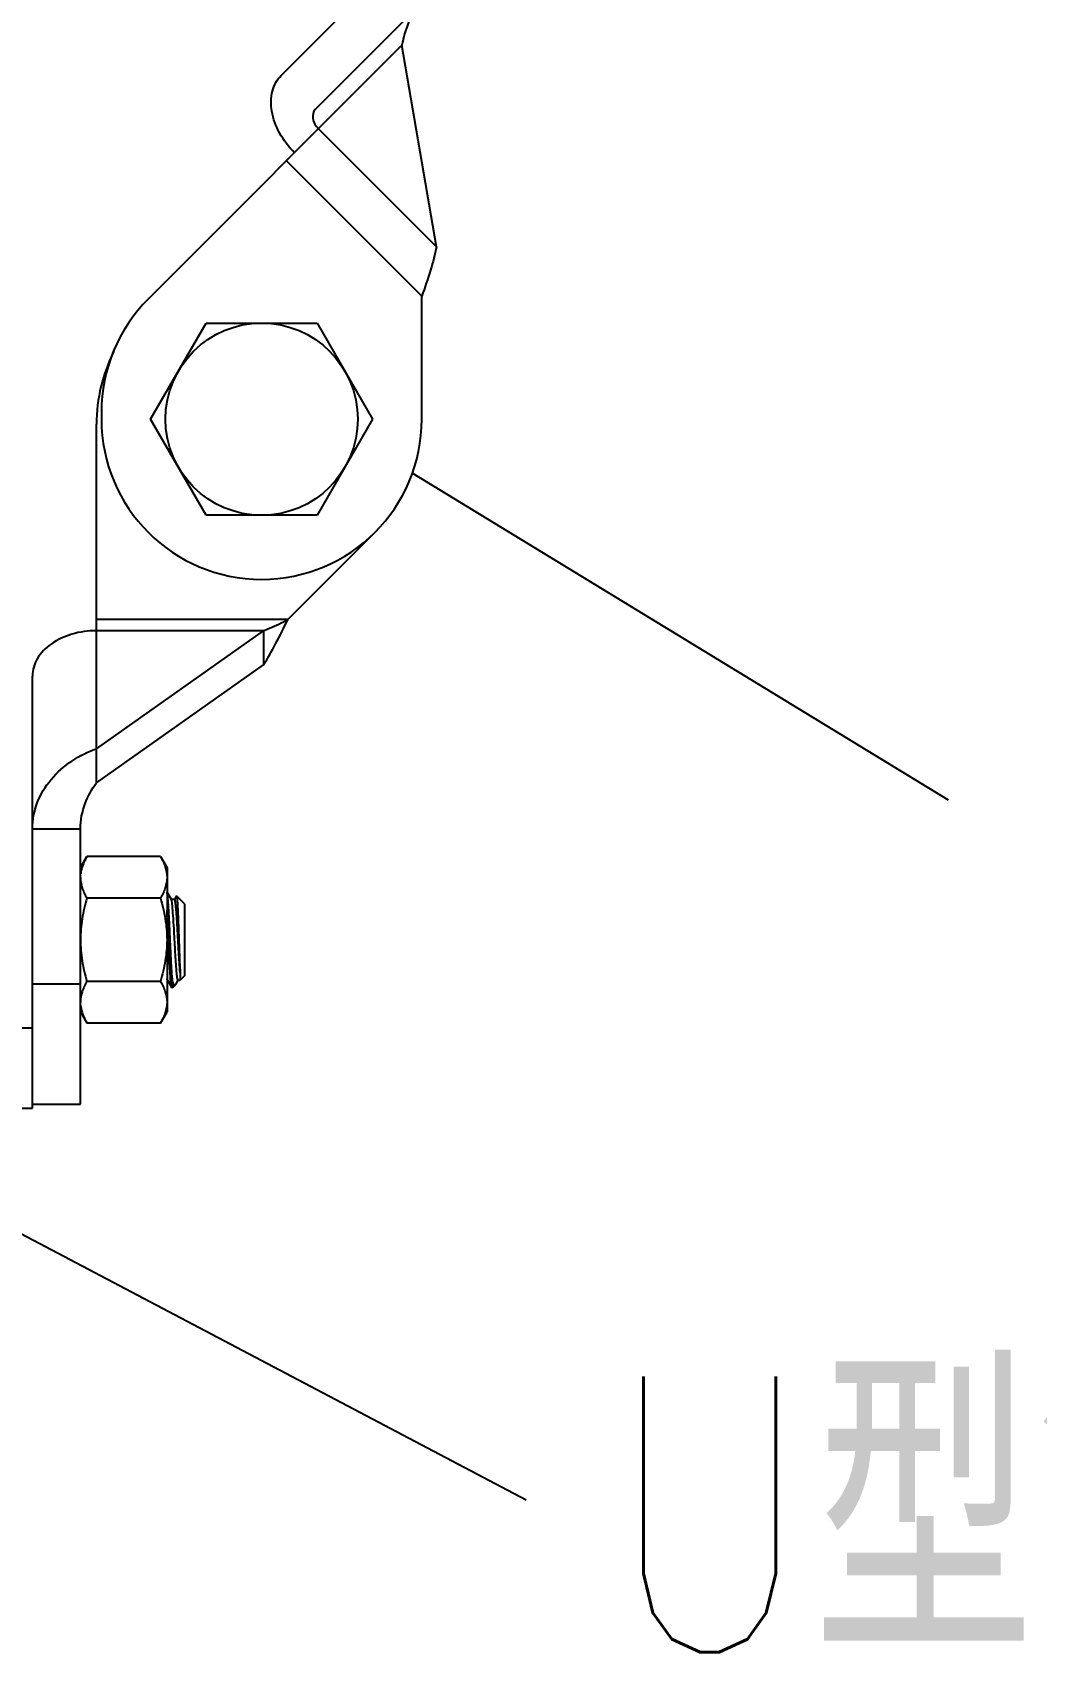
# Model space of a CAD drawing. Extents: x 27938 to 1507990, y 110129 to 923079.
# Drawn here: x 481369 to 482826, y 340505 to 342855 of the extents above; entities that cross this region are included whole.
import ezdxf

# ---------------------------------------------------------------- set-up
doc = ezdxf.new("R2010")
doc.units = 0
doc.header["$LTSCALE"] = 1000
doc.header["$MEASUREMENT"] = 0
doc.layers.add('W_DIM', color=4, linetype='Continuous')
doc.styles.get("Standard").update_dxf_attribs({"font": 'gbenor.shx', "bigfont": 'gbcbig.shx'})
doc.styles.add('wwp100', font='txt.shx', dxfattribs={"width": 0.7, "height": 400, "bigfont": 'hztxt.shx'})
doc.dimstyles.get("Standard").update_dxf_attribs({"dimtxt": 0.18, "dimasz": 0.18, "dimexe": 0.18, "dimexo": 0.0625, "dimgap": 0.09, "dimtad": 0, "dimtih": 1, "dimtoh": 1, "dimdec": 4, "dimzin": 0, "dimdsep": 46, "dimtxsty": 'Standard', "dimcen": 0.09, "dimadec": 0, "dimazin": 0, "dimtfac": 1, "dimtdec": 4, "dimtofl": 0, "dimtmove": 0, "dimatfit": 3, "dimfxl": 1, "dimtolj": 1, "dimtzin": 0, "dimarcsym": 0})

msp = doc.modelspace()

# ---------------------------------------------------------------- linework, layer by layer
at = {"linetype": 'Continuous'}
for p, q in [((481730.2, 342792.3), (481900.6, 342962.7)), ((481779.5, 342743), (481949.9, 342913.4)), ((481537.6, 342468.2), (481905.3, 342836)), ((481955.4, 342543.9), (481905.3, 342836)), ((481955.4, 342543.9), (481784.3, 342715)), ((481737.8, 342668.5), (481934.2, 342472.2)), ((481934.2, 342293.8), (481934.2, 342472.2)), ((481540.9, 342293.8), (481621.4, 342433.2)), ((481621.4, 342433.2), (481782.3, 342433.2)), ((481782.3, 342433.2), (481862.8, 342293.8)), ((481469.5, 342304), (481469.5, 342293.8)), ((481462.3, 341766.6), (481462.3, 342286.6)), ((481621.4, 342154.4), (481540.9, 342293.8)), ((481862.8, 342293.8), (481782.3, 342154.4)), ((481782.3, 342154.4), (481621.4, 342154.4)), ((481740, 342003.4), (481866.1, 342129.5)), ((481740, 342003.4), (481462.3, 342003.4)), ((481704.3, 341987), (481462.3, 341987)), ((481462.3, 341815.9), (481704.3, 341987)), ((481704.3, 341987), (481704.3, 341937.7)), ((481369.4, 341294.9), (481369.4, 341921.3)), ((481462.3, 341766.6), (481704.3, 341937.7)), ((481369.4, 341699.7), (481439.1, 341699.7)), ((481439.1, 341300.7), (481439.1, 341699.7)), ((481439.1, 341643.3), (481448.5, 341659.5)), ((481555.2, 341659.5), (481448.5, 341659.5)), ((481555.2, 341659.5), (481564.6, 341643.3)), ((481564.6, 341643.3), (481564.6, 341434.3)), ((481555.2, 341599.1), (481448.5, 341599.1)), ((481570.9, 341597.2), (481564.6, 341608.1)), ((481575.6, 341597.5), (481570.6, 341597.5)), ((481578.4, 341602.6), (481575.5, 341597.5)), ((481578.4, 341602.6), (481578.6, 341602.6)), ((481590.1, 341591.1), (481578.6, 341602.6)), ((481590.1, 341591.1), (481590.1, 341486.5)), ((481369.4, 341474.9), (481439.1, 341474.9)), ((481555.2, 341478.5), (481448.5, 341478.5)), ((481564.6, 341480.1), (481565.4, 341480.1)), ((481565.1, 341480.4), (481565, 341480.8)), ((481565.1, 341480.4), (481571.5, 341469.3)), ((481572.7, 341469.1), (481572.7, 341477.9)), ((481576.6, 341473), (481572.7, 341469.1)), ((481576.6, 341473), (481577.2, 341473.9)), ((481577.2, 341473.9), (481580.9, 341480.1)), ((481580.7, 341480.1), (481583.7, 341480.1)), ((481583.7, 341491.3), (481583.7, 341480.1)), ((481590.1, 341486.5), (481583.7, 341480.1)), ((481571.8, 341469.1), (481571.5, 341469.3)), ((481572.7, 341469.1), (481571.8, 341469.1)), ((481439.1, 341434.3), (481448.5, 341418.1)), ((481555.2, 341418.1), (481564.6, 341434.3)), ((481299.7, 341411), (481369.4, 341411)), ((481555.2, 341418.1), (481448.5, 341418.1)), ((481299.7, 341294.9), (481369.4, 341294.9)), ((481369.4, 341300.7), (481439.1, 341300.7))]:
    msp.add_line(p, q, dxfattribs=at)
msp.add_circle((481701.8, 342293.8), 139.4, dxfattribs=at)
for centre, radius, start, end in [((481701.8, 342304), 232.3, 135, 180), ((481694.7, 342286.6), 232.3, 152.9997, 180), ((481701.8, 342293.8), 232.3, 180, 0), ((481486.1, 341629.2), 47, 172.5984, 173.3691), ((481569.4, 341482.4), 4.7, 198.4953, 200.8866), ((481486.1, 341448.4), 47, 186.6309, 187.4031)]:
    msp.add_arc(centre, radius, start, end, dxfattribs=at)
for points, knots in [([(481936.2, 342899.7), (481927.3, 342890.9), (481913.5, 342870.6), (481907.1, 342847.2), (481905.3, 342836)], [0, 0, 0, 0, 0.522516, 1, 1, 1, 1]), ([(481749.5, 342680.1), (481741, 342688.6), (481726.8, 342707.2), (481715, 342738.5), (481714.8, 342768.9), (481724.1, 342786.2), (481730.2, 342792.3)], [0, 0, 0, 0, 0.287971, 0.555344, 0.790532, 1, 1, 1, 1]), ([(481779.5, 342743), (481776.3, 342739.9), (481774.3, 342728.1), (481780.3, 342719), (481784.3, 342715)], [0, 0, 0, 0, 0.440241, 1, 1, 1, 1]), ([(481955.4, 342543.9), (481953.3, 342532.4), (481946.6, 342508.3), (481938.5, 342484.7), (481934.2, 342472.2)], [0, 0, 0, 0, 0.468219, 1, 1, 1, 1]), ([(481704.3, 341987), (481707.3, 341988.1), (481719.5, 341992.9), (481731.2, 341998.9), (481740, 342003.4)], [0, 0, 0, 0, 0.244001, 1, 1, 1, 1]), ([(481704.3, 341937.7), (481711, 341947.3), (481723.2, 341969.1), (481734.2, 341991.5), (481740, 342003.4)], [0, 0, 0, 0, 0.468219, 1, 1, 1, 1]), ([(481462.3, 341987), (481450.4, 341987), (481427.1, 341983.9), (481396.7, 341970.1), (481375.1, 341948.7), (481369.4, 341930), (481369.4, 341921.3)], [0, 0, 0, 0, 0.287969, 0.555344, 0.790533, 1, 1, 1, 1]), ([(481369.4, 341699.7), (481369.4, 341712.5), (481374.5, 341738.7), (481402, 341784.2), (481437.4, 341807.3), (481462.3, 341815.9)], [0, 0, 0, 0, 0.244342, 0.495326, 1, 1, 1, 1]), ([(481439.1, 341699.7), (481439.1, 341712.2), (481443.7, 341736.3), (481455.7, 341757.4), (481462.3, 341766.6)], [0, 0, 0, 0, 0.522516, 1, 1, 1, 1]), ([(481448.5, 341659.5), (481447.3, 341657.5), (481443.2, 341649.9), (481440.3, 341641.6), (481439.5, 341635.2)], [0, 0, 0, 0, 0.26074, 1, 1, 1, 1]), ([(481555.2, 341659.5), (481558, 341654.8), (481562.6, 341645.1), (481564.6, 341634.5), (481564.6, 341629.3)], [0, 0, 0, 0, 0.514931, 1, 1, 1, 1]), ([(481439.1, 341629.3), (481439.1, 341624.2), (481441, 341613.5), (481445.7, 341603.9), (481448.5, 341599.1)], [0, 0, 0, 0, 0.485069, 1, 1, 1, 1]), ([(481564.6, 341629.3), (481564.6, 341624.2), (481562.6, 341613.5), (481558, 341603.9), (481555.2, 341599.1)], [0, 0, 0, 0, 0.485069, 1, 1, 1, 1]), ([(481448.5, 341599.1), (481445.6, 341589.3), (481440.9, 341569.4), (481439.1, 341549), (481439.1, 341538.8)], [0, 0, 0, 0, 0.500104, 1, 1, 1, 1]), ([(481555.2, 341599.1), (481558.1, 341589.3), (481562.8, 341569.4), (481564.6, 341549), (481564.6, 341538.8)], [0, 0, 0, 0, 0.500104, 1, 1, 1, 1]), ([(481572.7, 341477.9), (481571.7, 341488.4), (481570.8, 341506), (481569.6, 341530.7), (481568.7, 341551.8), (481567.7, 341571.6), (481566.8, 341588.3), (481565.7, 341599.9), (481565.3, 341606.1), (481564.6, 341608)], [0, 0, 0, 0, 0.242677, 0.403766, 0.571084, 0.728325, 0.86011, 0.953625, 1, 1, 1, 1]), ([(481571.2, 341596.4), (481571.1, 341596.6), (481571, 341596.8), (481570.9, 341597.1), (481570.9, 341597.2)], [0, 0, 0, 0, 0.571751, 1, 1, 1, 1]), ([(481580.7, 341480.1), (481580.3, 341480.1), (481579.9, 341482), (481579.4, 341484.5), (481578.8, 341489.5), (481578.3, 341495.8), (481577.7, 341503.8), (481576.9, 341516.4), (481575.9, 341533.5), (481574.8, 341553.9), (481573.8, 341572.4), (481572.5, 341586.3), (481571.9, 341593.8), (481571.2, 341596.4)], [0, 0, 0, 0, 0.00993, 0.035692, 0.077147, 0.133012, 0.201431, 0.280113, 0.457397, 0.641103, 0.8066, 0.931746, 1, 1, 1, 1]), ([(481583.7, 341491.3), (481582.8, 341501), (481581.9, 341516.9), (481580.7, 341538.7), (481579.7, 341556.3), (481578.9, 341570.1), (481578.2, 341579.9), (481577.7, 341585.9), (481577.2, 341590.6), (481576.7, 341594.3), (481576.3, 341596.1), (481575.9, 341597.5), (481575.6, 341597.5)], [0, 0, 0, 0, 0.275467, 0.445769, 0.616141, 0.769932, 0.835819, 0.892144, 0.937558, 0.970974, 0.991706, 1, 1, 1, 1]), ([(481578.6, 341602.6), (481578.8, 341602.4), (481578.9, 341601.1), (481579.3, 341598.7), (481579.5, 341594.8), (481580, 341587.3), (481580.5, 341575.2), (481581.1, 341558.6), (481581.7, 341540.3), (481582.5, 341517.6), (481583.1, 341501.3), (481583.7, 341491.3)], [0, 0, 0, 0, 0.009691, 0.032013, 0.066681, 0.112991, 0.236161, 0.390242, 0.560502, 0.730169, 1, 1, 1, 1]), ([(481571.1, 341470.7), (481570.7, 341472.6), (481570.1, 341477.8), (481568.9, 341492.6), (481567.7, 341517.1), (481566.3, 341548.9), (481565.2, 341571.2), (481564.6, 341581.8)], [0, 0, 0, 0, 0.052851, 0.14115, 0.400167, 0.712507, 1, 1, 1, 1]), ([(481439.1, 341538.8), (481439.1, 341528.6), (481440.9, 341508.2), (481445.6, 341488.3), (481448.5, 341478.5)], [0, 0, 0, 0, 0.499896, 1, 1, 1, 1]), ([(481564.6, 341538.8), (481564.6, 341528.6), (481562.8, 341508.2), (481558.1, 341488.3), (481555.2, 341478.5)], [0, 0, 0, 0, 0.499896, 1, 1, 1, 1]), ([(481448.5, 341478.5), (481445.7, 341473.7), (481441, 341464.1), (481439.1, 341453.4), (481439.1, 341448.3)], [0, 0, 0, 0, 0.514931, 1, 1, 1, 1]), ([(481555.2, 341478.5), (481558, 341473.7), (481562.6, 341464.1), (481564.6, 341453.4), (481564.6, 341448.3)], [0, 0, 0, 0, 0.514931, 1, 1, 1, 1]), ([(481572.7, 341477.9), (481573, 341477), (481573.5, 341475.3), (481574.3, 341473.5), (481575.5, 341472.3), (481576.3, 341472.7), (481576.6, 341473)], [0, 0, 0, 0, 0.409984, 0.688664, 0.852512, 1, 1, 1, 1]), ([(481439.5, 341442.4), (481439.8, 341440.3), (481441.5, 341431.8), (481445.2, 341423.8), (481448.5, 341418.1)], [0, 0, 0, 0, 0.241319, 1, 1, 1, 1]), ([(481564.6, 341448.3), (481564.6, 341443.1), (481562.6, 341432.5), (481558, 341422.8), (481555.2, 341418.1)], [0, 0, 0, 0, 0.485069, 1, 1, 1, 1])]:
    msp.add_open_spline(points, degree=3, knots=knots, dxfattribs=at)
for points in [[(481564.9, 341480.9), (481564.8, 341481.4), (481564.7, 341481.8), (481564.6, 341482.2)], [(481571.5, 341469.3), (481571.3, 341469.7), (481571.2, 341470.2), (481571.1, 341470.7)]]:
    msp.add_open_spline(points, degree=3, dxfattribs=at)

# ---------------------------------------------------------------- texts
at = {"layer": 'W_DIM', "color": 7, "style": 'wwp100', "width": 0.8}
msp.add_text('U型管吊架', height=400, dxfattribs=at).set_placement((482200.5, 340505.7))

# ---------------------------------------------------------------- leaders
for points in [[(481920.5, 342215.4), (482697.3, 341741.7)], [(481293.9, 341143.7), (482085.3, 340726.9)]]:
    msp.add_leader(points, dimstyle='Standard', override={"dimgap": 20, "dimtad": 0})

doc.saveas('drawing.dxf')
